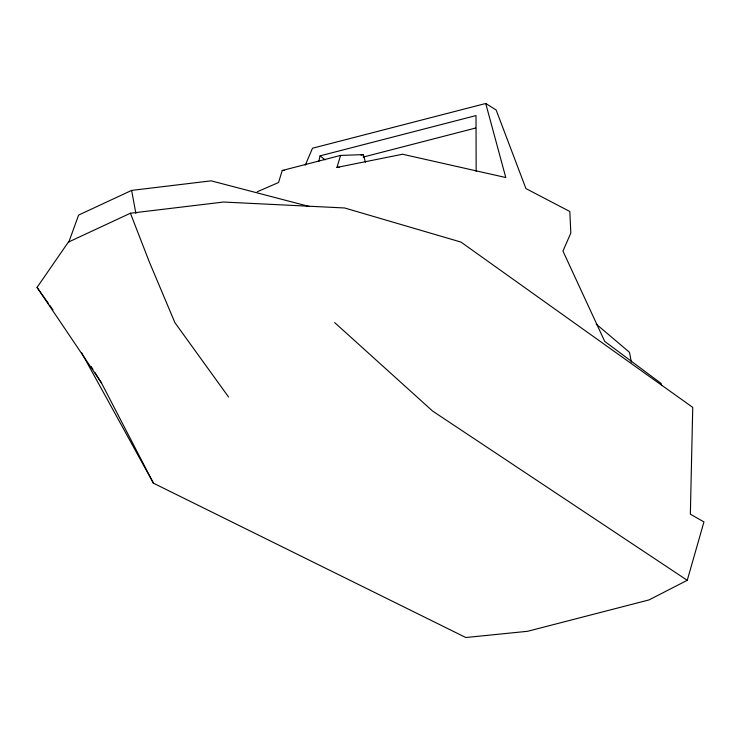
<?xml version="1.0" encoding="UTF-8"?>
<svg xmlns="http://www.w3.org/2000/svg" width="741" height="741" viewBox="0 0 741 741"><rect width="100%" height="100%" fill="white"/><g stroke="black" fill="none" stroke-linecap="round" stroke-linejoin="round"><path stroke-width="1.11" d="M318.834 161.455L320.047 155.869L476.009 115.577L476.157 171.477M687.25 580.314L703.95 521.923L690.353 514.161L692.742 407.383L460.967 242.075L344.593 207.971L223.541 202.034L130.416 213.223L68.339 242.131L37.05 287.415L101.424 382.838L153.433 483.188L465.82 637.519L527.536 631.304L649.005 599.923L687.25 580.314L432.605 411.07L334.663 322.585M365.433 162.233L363.294 154.619L340.601 155.425L282.219 170.504L278.56 182.508L257.238 191.771M339.248 167.29L336.942 167.429L340.601 155.425M68.774 242.14L78.62 215.075L131.629 190.4L211.139 180.841L309.284 206.498M305.273 165.187L312.507 148.228L485.726 103.481L496.137 109.974L525.943 188.584L569.829 211.5L570.829 233.063L562.947 251.06L604.712 341.379L661.139 383.458L661.667 385.635M361.089 155.184L363.294 154.619M363.155 157.092L475.666 128.026M336.942 167.429L402.558 154.239L505.779 177.525L485.726 103.481M282.219 170.504L284.488 170.43M320.047 155.869L325.151 159.843M596.255 324.141L629.507 352.327L631.332 362.182M228.552 396.981L174.904 322.65L149.284 261.832L130.416 213.223M37.05 287.415L48.313 303.31M49.638 305.181L52.944 309.858M91.162 366.554L92.977 369.426M94.783 372.297L101.424 382.838M81.593 352.772L153.433 483.188M131.629 190.4L135.872 213.399"/></g></svg>
